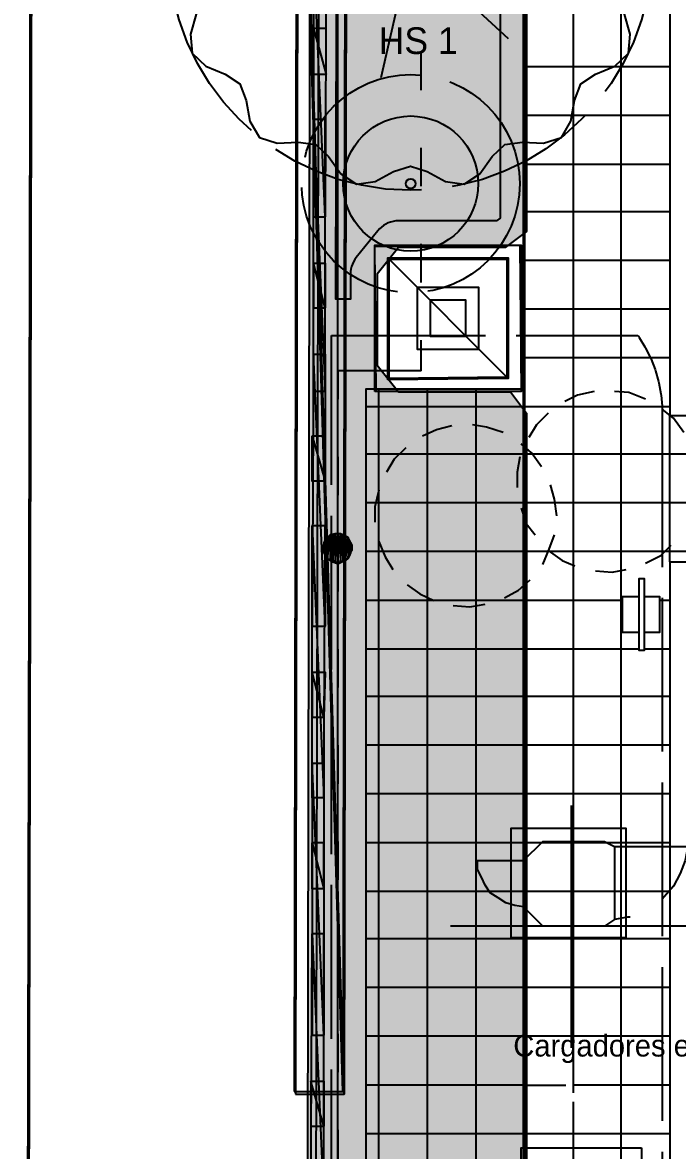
# Model space of a CAD drawing. Header units: metres. Extents: x 1 to 213, y 1 to 147.
# Drawn here: x 49.55 to 54.96, y 66.67 to 75.98 of the extents above; entities that cross this region are included whole.
import ezdxf
from ezdxf.enums import TextEntityAlignment as Align

# ---------------------------------------------------------------- set-up
doc = ezdxf.new("R2010")
doc.units = ezdxf.units.M
doc.linetypes.add('DASHED', pattern=[1.524, 1.27, -0.254])
for name, color, linetype in [('00-BASE-ARQUITECTURA', 8, 'Continuous'), ('PJ-ARBOLES', 94, 'Continuous'), ('PJ-ARBUSTOS', 82, 'Continuous'), ('PJ-COPA-ADULTA', 8, 'DASHED'), ('PJ-ETIQUETAS', 7, 'Continuous'), ('PJ-GRAVILLA', 42, 'Continuous'), ('PJ-LIMITE-JARDIN', 7, 'Continuous'), ('PJ-MASAS', 92, 'Continuous'), ('PJ-MASAS-RELLENO', 92, 'Continuous'), ('PJ-PROTEGIDO', 30, 'DASHED'), ('PJ-RIEGO-SECTORES', 5, 'Continuous')]:
    doc.layers.add(name, color=color, linetype=linetype)

# ---------------------------------------------------------------- blocks, each defined once
blk = doc.blocks.new('PJ_SP')
for p, q in [((0.0798, 0.351), (0.2439, 1.0726)), ((-0.2641, 0.2447), (-0.807, 0.7475)), ((0.3439, 0.1064), (1.0509, 0.3251)), ((-0.3439, -0.1064), (-1.0509, -0.3251)), ((0.2641, -0.2447), (0.807, -0.7475)), ((-0.0798, -0.351), (-0.2439, -1.0726))]:
    blk.add_line(p, q)
blk.add_lwpolyline([(2, 0), (1.9445, 0.1457), (1.8293, 0.2757), (1.7549, 0.4005), (1.7678, 0.5453), (1.8152, 0.7124), (1.8019, 0.8678), (1.6887, 0.975), (1.5285, 1.0421), (1.4073, 1.1223), (1.3561, 1.2583), (1.3263, 1.4295), (1.247, 1.5637), (1.0985, 1.6112), (0.925, 1.6021), (0.781, 1.6217), (0.6759, 1.7221), (0.5748, 1.8634), (0.445, 1.9499), (0.2906, 1.9282), (0.1383, 1.8448), (0, 1.8), (-0.1383, 1.8448), (-0.2906, 1.9282), (-0.445, 1.9499), (-0.5748, 1.8634), (-0.6759, 1.7221), (-0.781, 1.6217), (-0.925, 1.6021), (-1.0985, 1.6112), (-1.247, 1.5637), (-1.3263, 1.4295), (-1.3561, 1.2583), (-1.4073, 1.1223), (-1.5285, 1.0421), (-1.6887, 0.975), (-1.8019, 0.8678), (-1.8152, 0.7124), (-1.7678, 0.5453), (-1.7549, 0.4005), (-1.8293, 0.2757), (-1.9445, 0.1457), (-2, 0), (-1.9445, -0.1457), (-1.8293, -0.2757), (-1.7549, -0.4005), (-1.7678, -0.5453), (-1.8152, -0.7124), (-1.8019, -0.8678), (-1.6887, -0.975), (-1.5285, -1.0421), (-1.4073, -1.1223), (-1.3561, -1.2583), (-1.3263, -1.4295), (-1.247, -1.5637), (-1.0985, -1.6112), (-0.925, -1.6021), (-0.781, -1.6217), (-0.6759, -1.7221), (-0.5748, -1.8634), (-0.445, -1.9499), (-0.2906, -1.9282), (-0.1383, -1.8448), (0, -1.8), (0.1383, -1.8448), (0.2906, -1.9282), (0.445, -1.9499), (0.5748, -1.8634), (0.6759, -1.7221), (0.781, -1.6217), (0.925, -1.6021), (1.0985, -1.6112), (1.247, -1.5637), (1.3263, -1.4295), (1.3561, -1.2583), (1.4073, -1.1223), (1.5285, -1.0421), (1.6887, -0.975), (1.8019, -0.8678), (1.8152, -0.7124), (1.7678, -0.5453), (1.7549, -0.4005), (1.8293, -0.2757), (1.9445, -0.1457), (2, 0)], close=True)
blk.add_circle((0, 0), 0.18)
at = {"flags": 1}
for tag, p, height in [('CODIGO', (0.15, 0.15), 0.2), ('ESPECIE', (0.15, -0.1), 0.15), ('ZONA', (0.15, -0.3), 0.15)]:
    blk.add_attdef(tag, p, '', height=height, dxfattribs=at)
blk = doc.blocks.new('PJ_HS')
for radius in [0.558, 0.04]:
    blk.add_circle((0, 0), radius)
at = {"flags": 1}
for tag, p, height in [('CODIGO', (0.15, 0.15), 0.2), ('ESPECIE', (0.15, -0.1), 0.15), ('ZONA', (0.15, -0.3), 0.15)]:
    blk.add_attdef(tag, p, '', height=height, dxfattribs=at)

msp = doc.modelspace()

# ---------------------------------------------------------------- hatches: boundary and pattern name
at = {"layer": 'PJ-GRAVILLA'}
h = msp.add_hatch(dxfattribs=at)
h.set_pattern_fill('GRAVEL', scale=0.03)
h.paths.add_polyline_path([(53.8, 98.484), (53.8, 89.0322), (53.7545, 89.0322), (53.534, 88.5913), (53.534, 87.6211), (53.7104, 87.2243), (53.7104, 74.2597), (53.534, 74.1274), (52.6521, 74.1274), (52.4757, 73.9069), (52.4757, 73.1573), (52.6521, 72.9368), (53.5781, 72.9368), (53.7104, 72.7604), (53.7104, 48.3746), (53.5781, 48.1541), (52.8284, 48.1982), (52.4757, 47.9337), (52.4757, 47.2722), (52.6962, 47.0076), (53.5781, 47.0076), (53.7104, 46.8312), (53.7104, 42.2451), (52.9607, 42.1569), (51.9465, 42.1569), (51.8583, 42.5538), (51.9465, 90.5756), (52.0347, 90.9284), (51.9906, 98.425), (52.0788, 98.5131), (53.8, 98.484)])
at = {"layer": 'PJ-MASAS-RELLENO'}
msp.add_hatch(color=7, dxfattribs=at).paths.add_polyline_path([(53.4904, 74.3697), (53.4607, 74.3474), (52.6521, 74.3474), (52.6302, 74.3463), (52.6085, 74.343), (52.5873, 74.3377), (52.5667, 74.3302), (52.547, 74.3207), (52.5283, 74.3093), (52.5108, 74.2961), (52.4948, 74.2812), (52.4803, 74.2648), (52.3039, 74.0443), (52.2914, 74.0272), (52.2807, 74.0089), (52.2718, 73.9896), (52.2648, 73.9696), (52.2597, 73.9491), (52.2567, 73.9281), (52.2557, 73.9069), (52.2557, 73.7), (52.1355, 73.7), (52.1421, 77.3), (53.4904, 77.3), (53.4904, 74.3697)])

# ---------------------------------------------------------------- linework, layer by layer
at = {"layer": '00-BASE-ARQUITECTURA'}
for points in [[(49.5476, 44.6722), (49.7487, 142.1764)], [(49.5582, 44.6511), (49.7593, 142.1447)], [(52.0664, 109.5798), (51.9818, 71.4798), (51.9289, 46.2703), (51.9183, 46.2703)], [(88.5472, 53.6469), (88.5472, 51.6678), (74.3867, 51.6678), (72.8415, 46.7254), (52.1511, 46.7254), (52.1511, 98.3297), (67.7827, 98.3297)], [(54.8922, 71.5327), (54.8922, 42.418), (53.6963, 42.418), (53.6857, 64.336), (53.6857, 72.7392), (53.6857, 85.4815), (54.8922, 85.471), (54.8922, 72.7392)], [(53.6963, 42.418), (53.6963, 85.4815)], [(54.0984, 67.5746), (54.0984, 85.4815)], [(54.49, 42.418), (54.49, 85.4815)], [(51.7913, 67.1618), (52.1935, 67.1618), (51.8124, 79.6713), (51.7913, 67.1618)], [(51.8019, 67.1406), (52.204, 67.1406), (51.823, 79.6395), (51.8019, 67.1406)], [(52.1935, 67.1618), (51.8124, 79.6713), (52.2146, 79.6713), (52.1935, 67.1618)], [(52.204, 67.1406), (51.823, 79.6395), (52.2252, 79.6395), (52.204, 67.1406)], [(51.95, 74.3796), (52.0453, 74.3796), (51.95, 76.6233), (51.95, 74.3796)], [(52.0453, 74.3796), (51.95, 76.6233), (52.0559, 76.6233), (52.0453, 74.3796)], [(52.0559, 75.9354), (51.95, 75.9354), (52.0559, 75.5544), (52.0559, 75.9354)], [(51.95, 75.9354), (52.0559, 75.5544), (51.95, 75.5544), (51.95, 75.9354)], [(52.839, 75.4274), (52.839, 75.7449)], [(54.8922, 75.6179), (53.6857, 75.6179)], [(52.0453, 75.184), (51.95, 75.184), (52.0453, 72.9403), (52.0453, 75.184)], [(51.95, 75.184), (52.0453, 72.9403), (51.95, 72.9403), (51.95, 75.184)], [(54.8922, 75.2157), (53.6857, 75.2157)], [(52.839, 74.6336), (52.839, 74.9511)], [(54.8922, 74.8135), (53.6857, 74.8135)], [(54.8922, 74.422), (53.6857, 74.422)], [(52.839, 73.8399), (52.839, 74.1574)], [(53.5481, 73.0567), (52.5744, 74.0304)], [(54.8922, 74.0198), (53.6857, 74.0198)], [(51.95, 73.6282), (52.0453, 73.6282), (51.95, 73.9986), (51.95, 73.6282)], [(52.0453, 73.6282), (51.95, 73.9986), (52.0453, 73.9986), (52.0453, 73.6282)], [(54.8922, 73.6176), (53.6857, 73.6176)], [(52.839, 73.1096), (52.839, 73.3636)], [(51.9394, 71.0035), (52.0453, 71.0035), (51.95, 73.2472), (51.9394, 71.0035)], [(52.0453, 71.0035), (51.95, 73.2472), (52.0453, 73.2472), (52.0453, 71.0035)], [(54.8922, 73.2155), (53.6857, 73.2155)], [(52.839, 73.1096), (52.1511, 73.1096), (52.1511, 72.8768)], [(52.4898, 61.7537), (52.4898, 72.9615)], [(52.892, 61.7537), (52.892, 72.9615)], [(53.2941, 61.7537), (53.2941, 72.9615)], [(54.2678, 72.9403), (54.1302, 72.9085), (54.0244, 72.8556)], [(54.6911, 72.8768), (54.5535, 72.9297), (54.4371, 72.9403)], [(53.6857, 72.8133), (52.384, 72.8133)], [(54.8922, 72.8133), (53.6857, 72.8133)], [(53.6857, 72.7392), (53.6857, 64.336)], [(53.6857, 72.7392), (53.6857, 64.336)], [(53.8868, 72.7604), (53.7915, 72.6651), (53.728, 72.5593)], [(55.0086, 72.6016), (54.9239, 72.718), (54.8287, 72.7921)], [(54.8922, 71.5327), (54.8922, 72.7392)], [(59.5383, 72.7392), (54.8922, 72.7392)], [(53.093, 72.6545), (52.966, 72.6228), (52.8496, 72.5699)], [(53.5164, 72.6016), (53.3788, 72.644), (53.2624, 72.6651)], [(52.0453, 72.5699), (51.9394, 72.5699), (52.0453, 72.1995), (52.0453, 72.5699)], [(51.9394, 72.5699), (52.0453, 72.1995), (51.9394, 72.1995), (51.9394, 72.5699)], [(52.712, 72.4746), (52.6168, 72.3794), (52.5533, 72.2735)], [(53.8339, 72.3159), (53.7492, 72.4323), (53.6645, 72.5064)], [(52.1511, 72.4005), (52.1511, 72.083)], [(53.6857, 72.4217), (52.384, 72.4217)], [(53.6539, 72.4005), (53.6328, 72.2735), (53.6328, 72.1465)], [(59.8875, 72.4217), (53.6857, 72.4217)], [(53.9609, 71.9137), (53.9397, 72.0513), (53.9079, 72.1677)], [(52.4898, 72.1254), (52.458, 71.9878), (52.458, 71.8608)], [(53.6857, 72.0195), (52.384, 72.0195)], [(53.6645, 71.9772), (53.7069, 71.8502), (53.7809, 71.755)], [(59.8875, 72.0195), (53.6857, 72.0195)], [(52.0453, 71.829), (51.9394, 71.829), (52.0347, 69.5854), (52.0453, 71.829)], [(51.9394, 71.829), (52.0347, 69.5854), (51.9394, 69.5854), (51.9394, 71.829)], [(52.1511, 71.7655), (52.13, 71.7655), (52.0982, 71.755), (52.0876, 71.7444), (52.0664, 71.7338), (52.0453, 71.7126), (52.0347, 71.6915), (52.0347, 71.6703), (52.0241, 71.6491), (52.0241, 71.628), (52.0347, 71.6068), (52.0453, 71.5856), (52.0559, 71.5645), (52.077, 71.5539), (52.0876, 71.5433), (52.1088, 71.5327), (52.1405, 71.5221), (52.1617, 71.5221), (52.1829, 71.5327), (52.204, 71.5433), (52.2252, 71.5539), (52.2358, 71.5645), (52.2464, 71.5856), (52.2569, 71.6068), (52.2675, 71.628), (52.2675, 71.6491), (52.2675, 71.6703), (52.2569, 71.6915), (52.2464, 71.7126), (52.2252, 71.7338), (52.2146, 71.7444), (52.1935, 71.755), (52.1723, 71.7655), (52.1511, 71.7655)], [(52.0241, 71.6597), (52.0241, 71.6385), (52.0347, 71.6809), (52.0241, 71.6597)], [(52.0241, 71.6385), (52.0347, 71.6809), (52.0347, 71.6174), (52.0241, 71.6385)], [(52.0347, 71.6809), (52.0347, 71.6174), (52.0453, 71.702), (52.0347, 71.6809)], [(52.0347, 71.6174), (52.0453, 71.702), (52.0453, 71.5962), (52.0347, 71.6174)], [(52.0453, 71.702), (52.0453, 71.5962), (52.0559, 71.7232), (52.0453, 71.702)], [(52.0453, 71.5962), (52.0559, 71.7232), (52.0559, 71.575), (52.0453, 71.5962)], [(52.0559, 71.7232), (52.0559, 71.575), (52.0664, 71.7338), (52.0559, 71.7232)], [(52.0559, 71.575), (52.0664, 71.7338), (52.0664, 71.5539), (52.0559, 71.575)], [(52.0664, 71.7338), (52.0664, 71.5539), (52.0876, 71.755), (52.0664, 71.7338)], [(52.0664, 71.5539), (52.0876, 71.755), (52.0876, 71.5433), (52.0664, 71.5539)], [(52.0876, 71.755), (52.0876, 71.5433), (52.1088, 71.755), (52.0876, 71.755)], [(52.0876, 71.5433), (52.1088, 71.755), (52.1088, 71.5327), (52.0876, 71.5433)], [(52.1088, 71.755), (52.1088, 71.5327), (52.13, 71.7655), (52.1088, 71.755)], [(52.1088, 71.5327), (52.13, 71.7655), (52.13, 71.5327), (52.1088, 71.5327)], [(52.13, 71.7655), (52.13, 71.5327), (52.1511, 71.7655), (52.13, 71.7655)], [(52.13, 71.5327), (52.1511, 71.7655), (52.1511, 71.5221), (52.13, 71.5327)], [(52.1511, 71.7655), (52.1511, 71.5221), (52.1723, 71.7655), (52.1511, 71.7655)], [(52.1511, 71.5221), (52.1723, 71.7655), (52.1723, 71.5327), (52.1511, 71.5221)], [(52.1723, 71.7655), (52.1723, 71.5327), (52.1935, 71.755), (52.1723, 71.7655)], [(52.1723, 71.5327), (52.1935, 71.755), (52.1935, 71.5327), (52.1723, 71.5327)], [(52.1935, 71.755), (52.1935, 71.5327), (52.2146, 71.7444), (52.1935, 71.755)], [(52.1935, 71.5327), (52.2146, 71.7444), (52.2146, 71.5433), (52.1935, 71.5327)], [(52.2146, 71.7444), (52.2146, 71.5433), (52.2358, 71.7338), (52.2146, 71.7444)], [(52.2146, 71.5433), (52.2358, 71.7338), (52.2358, 71.5645), (52.2146, 71.5433)], [(52.2358, 71.7338), (52.2358, 71.5645), (52.2464, 71.7126), (52.2358, 71.7338)], [(52.2358, 71.5645), (52.2464, 71.7126), (52.2464, 71.5856), (52.2358, 71.5645)], [(52.2464, 71.7126), (52.2464, 71.5856), (52.2569, 71.6915), (52.2464, 71.7126)], [(52.2464, 71.5856), (52.2569, 71.6915), (52.2569, 71.6068), (52.2464, 71.5856)], [(52.2569, 71.6068), (52.2569, 71.6915), (52.2675, 71.6703), (52.2569, 71.6068)], [(52.4898, 71.702), (52.5427, 71.575), (52.6062, 71.4692)], [(53.8444, 71.5115), (53.8974, 71.6385), (53.9397, 71.755)], [(52.1511, 71.6068), (52.1511, 71.2893)], [(52.2569, 71.6068), (52.2675, 71.628), (52.2675, 71.6703), (52.2569, 71.6068)], [(52.2675, 71.628), (52.2675, 71.6703), (52.2675, 71.6491), (52.2675, 71.628)], [(53.6857, 71.6174), (52.384, 71.6174)], [(59.7711, 71.6174), (53.6857, 71.6174)], [(53.8868, 71.628), (54.0032, 71.5433), (54.109, 71.501)], [(54.6911, 71.5221), (54.8181, 71.5856), (54.9028, 71.6703)], [(54.8922, 71.5327), (59.5383, 71.5327)], [(54.2784, 71.4586), (54.4159, 71.448), (54.5324, 71.4692)], [(52.7226, 71.3422), (52.8284, 71.2681), (52.9449, 71.2152)], [(53.5269, 71.2364), (53.6434, 71.2999), (53.7386, 71.3845)], [(54.6382, 71.3951), (54.6805, 71.3951), (54.6805, 71.247), (54.8075, 71.247), (54.8075, 70.9506), (54.6805, 70.9506), (54.6805, 70.8025), (54.6382, 70.8025), (54.6382, 70.9506), (54.5006, 70.9506), (54.5006, 71.247), (54.6382, 71.247), (54.6382, 71.3951)], [(53.6857, 71.2152), (52.384, 71.2152)], [(54.5006, 71.2152), (53.6857, 71.2152)], [(54.6382, 70.9506), (54.5006, 70.9506), (54.5006, 71.247), (54.6382, 71.247)], [(54.6805, 71.247), (54.8075, 71.247), (54.8075, 70.9506)], [(54.8922, 71.2152), (54.8075, 71.2152)], [(53.1036, 71.1729), (53.2412, 71.1623), (53.3682, 71.1835)], [(54.8075, 70.9506), (54.6805, 70.9506)], [(52.1511, 70.813), (52.1511, 70.4955)], [(53.6857, 70.813), (52.384, 70.813)], [(54.6382, 70.813), (53.6857, 70.813)], [(54.8922, 70.813), (54.6805, 70.813)], [(51.9394, 70.2521), (52.0347, 70.2521), (51.9394, 70.6225), (51.9394, 70.2521)], [(52.0347, 70.2521), (51.9394, 70.6225), (52.0453, 70.6225), (52.0347, 70.2521)], [(53.6857, 70.4215), (52.384, 70.4215)], [(54.8922, 70.4215), (53.6857, 70.4215)], [(52.1511, 70.0193), (52.1511, 69.7018)], [(53.6857, 70.0193), (52.384, 70.0193)], [(54.8922, 70.0193), (53.6857, 70.0193)], [(51.9394, 67.6275), (52.0347, 67.6275), (51.9394, 69.8711), (51.9394, 67.6275)], [(52.0347, 67.6275), (51.9394, 69.8711), (52.0347, 69.8711), (52.0347, 67.6275)], [(53.6857, 69.6171), (52.384, 69.6171)], [(54.8922, 69.6171), (53.6857, 69.6171)], [(54.0773, 69.5219), (54.0773, 67.5216)], [(52.0347, 69.215), (51.9394, 69.215), (52.0347, 68.834), (52.0347, 69.215)], [(51.9394, 69.215), (52.0347, 68.834), (51.9394, 68.834), (51.9394, 69.215)], [(52.1511, 69.2255), (52.1511, 68.908)], [(53.6857, 69.215), (52.384, 69.215)], [(54.3524, 69.2255), (54.4371, 69.1832), (54.4371, 68.58), (54.3524, 68.527), (53.8444, 68.527), (53.6857, 68.6858), (53.6857, 69.0668), (53.8444, 69.2255), (54.3524, 69.2255)], [(54.8922, 69.215), (53.6857, 69.215)], [(54.4371, 69.1832), (55.0404, 69.1832)], [(55.0404, 69.1832), (55.0192, 69.0668), (54.9769, 68.961), (54.9239, 68.8551), (54.8499, 68.7705), (54.8287, 68.7493)], [(53.6857, 68.6858), (53.6116, 68.6964), (53.5375, 68.7175), (53.474, 68.7599), (53.4105, 68.8022), (53.3682, 68.8657), (53.3364, 68.9292), (53.3047, 68.9927), (53.3047, 69.0668), (53.6857, 69.0668)], [(53.6857, 68.8128), (52.384, 68.8128)], [(54.8922, 68.8128), (53.6857, 68.8128)], [(55.0721, 68.527), (53.0824, 68.527)], [(54.5641, 68.6011), (54.543, 68.6011), (54.4371, 68.58)], [(51.9394, 68.4635), (52.0347, 66.2199), (51.9289, 66.2199), (51.9394, 68.4635)], [(52.0347, 68.4635), (51.9394, 68.4635), (52.0347, 66.2199), (52.0347, 68.4635)], [(52.1511, 68.4318), (52.1511, 68.1143)], [(53.6857, 68.4212), (52.384, 68.4212)], [(54.8922, 68.4212), (53.6857, 68.4212)], [(53.6857, 68.019), (52.384, 68.019)], [(54.8922, 68.019), (53.6857, 68.019)], [(52.1511, 67.638), (52.1511, 67.3206)], [(53.6857, 67.6169), (52.384, 67.6169)], [(54.8922, 67.6169), (53.6857, 67.6169)], [(54.0984, 67.1512), (54.0984, 67.5005)], [(51.9289, 66.876), (52.0347, 66.876), (51.9289, 67.2465), (51.9289, 66.876)], [(52.0347, 66.876), (51.9289, 67.2465), (52.0347, 67.2465), (52.0347, 66.876)], [(53.6857, 67.2147), (52.384, 67.2147)], [(53.6857, 67.2147), (54.0138, 67.2147), (54.0349, 67.2147)], [(54.8922, 67.2147), (54.0879, 67.2147)], [(54.0984, 42.418), (54.0984, 67.0771)], [(52.1511, 66.8443), (52.1511, 66.5268)], [(53.6857, 66.8125), (52.384, 66.8125)], [(54.8922, 66.8125), (53.6857, 66.8125)]]:
    msp.add_lwpolyline(points, dxfattribs=at)
for points in [[(52.4686, 72.9403), (52.458, 74.1362), (53.6539, 74.1468), (53.6645, 72.9403)], [(52.458, 72.9403), (52.458, 74.1468), (53.6645, 74.1468), (53.6645, 72.9403)], [(52.5639, 73.0355), (52.5639, 74.041), (53.5587, 74.041), (53.5587, 73.0461)], [(52.5744, 73.0461), (52.5744, 74.0304), (53.5481, 74.0304), (53.5481, 73.0567)], [(52.8073, 73.7975), (52.8073, 73.2895), (53.3153, 73.2895), (53.3153, 73.7975)], [(52.9131, 73.6917), (52.9131, 73.3954), (53.2095, 73.3954), (53.2095, 73.6917)], [(53.6857, 61.7537), (52.384, 61.7537), (52.384, 72.9615), (53.6857, 72.9615)], [(54.6805, 70.8025), (54.6382, 70.8025), (54.6382, 71.3951), (54.6805, 71.3951)], [(54.5324, 68.4318), (54.5324, 69.3314), (53.5799, 69.3314), (53.5799, 68.4318)], [(54.6594, 66.6961), (54.6594, 66.0505), (53.6645, 66.0505), (53.6645, 66.6961)]]:
    msp.add_lwpolyline(points, close=True, dxfattribs=at)
at = {"layer": 'PJ-COPA-ADULTA'}
for centre, radius in [((52.75, 76.6), 2), ((52.7531, 74.6549), 0.9)]:
    msp.add_circle(centre, radius, dxfattribs=at)
at = {"layer": 'PJ-LIMITE-JARDIN'}
msp.add_lwpolyline([(51.8583, 42.5538), (51.9465, 90.5756), (52.0347, 90.9284), (51.9906, 98.425), (52.0788, 98.5131), (53.8, 98.484), (53.8, 98.484), (53.8, 89.0322), (53.7545, 89.0322), (53.534, 88.5913), (53.534, 87.6211), (53.7104, 87.2243), (53.7104, 74.2597), (53.534, 74.1274), (52.6521, 74.1274), (52.4757, 73.9069), (52.4757, 73.1573), (52.6521, 72.9368), (53.5781, 72.9368), (53.7104, 72.7604), (53.7104, 48.3746)], dxfattribs=at)
at = {"layer": 'PJ-MASAS'}
msp.add_lwpolyline([(53.4904, 77.3), (53.4904, 74.3697), (53.4904, 74.3697), (53.4607, 74.3474), (52.6521, 74.3474), (52.6302, 74.3463), (52.6085, 74.343), (52.5873, 74.3377), (52.5667, 74.3302), (52.547, 74.3207), (52.5283, 74.3093), (52.5108, 74.2961), (52.4948, 74.2812), (52.4803, 74.2648), (52.3039, 74.0443), (52.2914, 74.0272), (52.2807, 74.0089), (52.2718, 73.9896), (52.2648, 73.9696), (52.2597, 73.9491), (52.2567, 73.9281), (52.2557, 73.9069), (52.2557, 73.7), (52.1355, 73.7), (52.1421, 77.3)], dxfattribs=at)
at = {"layer": 'PJ-PROTEGIDO'}
msp.add_lwpolyline([(52.1, 61.5), (52.1, 73.4), (54.6295, 73.4), (54.6331, 73.395), (54.6393, 73.3859), (54.6875, 73.3076), (54.6928, 73.298), (54.7336, 73.2156), (54.738, 73.2055), (54.7711, 73.1197), (54.7745, 73.1093), (54.7996, 73.0209), (54.8021, 73.0101), (54.8189, 72.9198), (54.8204, 72.9089), (54.8288, 72.8173), (54.8293, 72.8063), (54.8304, 72.7604), (54.8304, 61.5), (52.1, 61.5)], close=True, dxfattribs=at)
at = {"layer": 'PJ-RIEGO-SECTORES'}
msp.add_lwpolyline([(51.8583, 42.5538), (51.9465, 90.5756), (52.0347, 90.9284), (51.9906, 98.425), (52.0788, 98.5131), (53.8, 98.484), (53.8, 89.0322), (53.7545, 89.0322), (53.7545, 89.0322), (53.534, 88.5913), (53.534, 87.6211), (53.7104, 87.2243), (53.7104, 74.2597), (53.534, 74.1274), (52.6521, 74.1274), (52.4757, 73.9069), (52.4757, 73.1573), (52.6521, 72.9368), (53.5781, 72.9368), (53.7104, 72.7604), (53.7104, 48.3746)], dxfattribs=at)

# ---------------------------------------------------------------- block references
at = {"layer": 'PJ-ARBOLES'}
msp.add_blockref('PJ_SP', (52.75, 76.6), dxfattribs=at)
at = {"layer": 'PJ-ARBUSTOS'}
msp.add_blockref('PJ_HS', (52.7531, 74.6549), dxfattribs=at)

# ---------------------------------------------------------------- texts
at = {"layer": 'PJ-ETIQUETAS'}
msp.add_text('HS 1', height=0.22, dxfattribs=at).set_placement((52.8149, 75.8348), align=Align.MIDDLE_CENTER)
at = {"layer": 'PJ-PROTEGIDO'}
msp.add_text('Cargadores eléctricos (EV)', height=0.18, dxfattribs=at).set_placement((53.6, 67.45))

doc.saveas('drawing.dxf')
